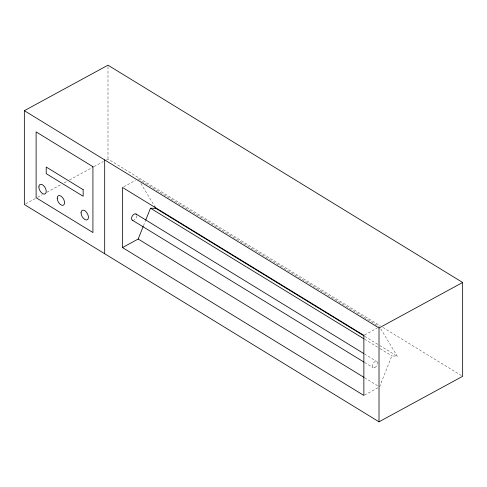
<?xml version="1.0" encoding="UTF-8"?>
<svg xmlns="http://www.w3.org/2000/svg" width="487" height="487" viewBox="0 0 487 487"><rect width="100%" height="100%" fill="white"/><g stroke="black" fill="none" stroke-linecap="round" stroke-linejoin="round"><path stroke-width="0.37" stroke-dasharray="2.44 1.83" d="M379.556 386.915L391.852 355.881L397.24 356.253L379.556 326.807M143.495 225.725L145.449 220.812M25.677 203.803L36.963 197.661M37.627 197.302L42.272 194.77M46.916 192.243L61.52 184.299M64.174 182.856L66.835 181.407M69.489 179.965L93.382 166.962M94.046 166.603L103.341 161.55M106.659 159.742L107.986 159.018L380.304 325.858M123.808 186.746L135.569 180.348M364.526 334.983L376.938 328.226M364.526 395.091L378.247 387.628M382.898 327.447L461.353 375.514M138.186 178.93L378.904 326.406M364.793 336.377L379.069 345.125M379.72 345.52L397.24 356.253M364.599 339.208L379.519 348.339M380.17 348.735L391.852 355.881M364.459 353.97L376.755 361.5M364.647 362.505L373.06 367.661M364.629 377.772L378.253 386.124M140.877 183.41L154.33 205.812M107.986 66.701L107.986 159.018M136.768 215.656A3.592 2.137 -58.5 0 1 134.156 220.014M374.911 367.515A3.592 2.137 -58.5 0 0 377.175 361.884A3.592 2.137 -58.5 0 0 372.646 364.343A3.592 2.137 -58.5 0 0 374.911 367.515"/><path stroke-width="0.73" d="M122.505 247.573L363.868 395.45L363.868 335.336L122.505 187.458L122.505 247.573L138.186 239.038L143.215 226.425M145.729 220.112L150.483 208.199L155.87 208.375L364.148 335.981M24.35 110.689L107.986 65.185L462.65 282.478L462.65 376.311L379.014 421.815L24.35 204.522L24.35 110.689L379.014 327.982L379.014 421.815M379.014 327.982L462.65 282.478M150.483 208.199L363.947 338.812M136.007 214L363.813 353.568M132.306 220.161L364.002 362.109M138.186 239.038L363.978 377.376M154.714 206.458L155.87 208.375M104.687 159.906L104.687 253.739M132.848 220.331A3.592 2.137 -58.5 0 1 132.306 216.009A3.592 2.137 -58.5 0 1 136.421 214.383M92.926 166.706L36.111 131.898L36.111 197.728L92.926 232.536L92.926 166.706M83.155 189.668L46.21 167.035L46.21 173.634L83.155 196.267L83.155 189.668M38.857 186.941A5.387 3.019 61.5 0 0 44.396 194.149A5.387 3.019 61.5 0 0 44.396 186.527A5.387 3.019 61.5 0 0 38.857 186.941M57.192 198.179A5.387 3.019 61.5 0 0 62.732 205.38A5.387 3.019 61.5 0 0 62.732 197.765A5.387 3.019 61.5 0 0 57.192 198.179M81.055 212.795A5.387 3.019 61.5 0 0 86.595 220.002A5.387 3.019 61.5 0 0 86.595 212.381A5.387 3.019 61.5 0 0 81.055 212.795"/></g></svg>
